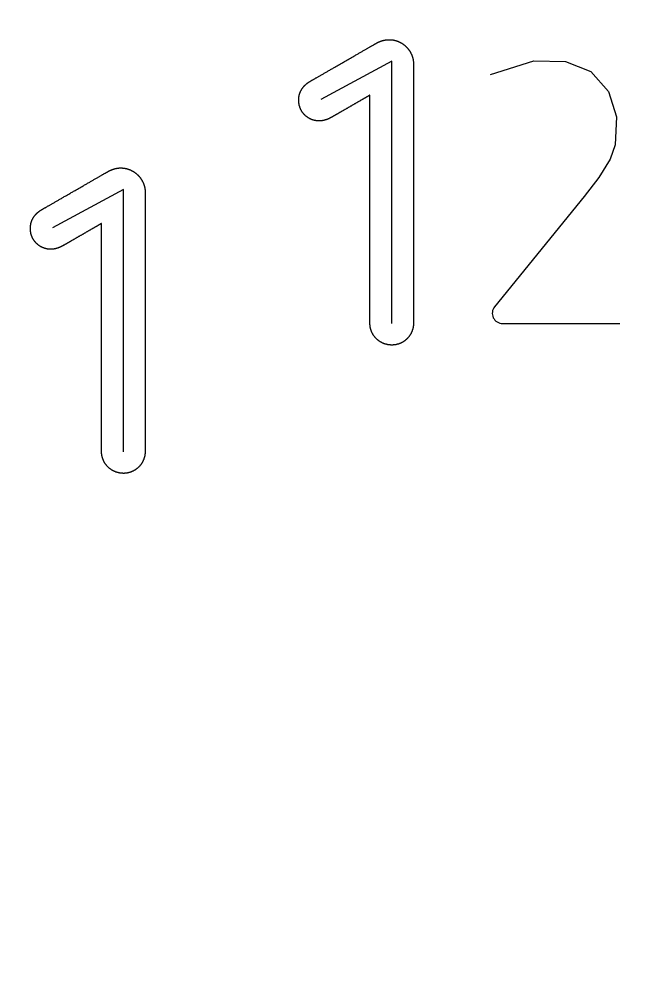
# Model space of a CAD drawing. Extents: x 0.2 to 12, y 0.1 to 9.6.
# Drawn here: x 6.824 to 8.642, y 4.891 to 7.648 of the extents above; entities that cross this region are included whole.
import ezdxf

# ---------------------------------------------------------------- set-up
doc = ezdxf.new("R2010")
doc.units = 0
doc.header["$MEASUREMENT"] = 0
doc.layers.get('0').update_dxf_attribs({"color": 3, "linetype": 'CONTINUOUS'})
doc.layers.add('Engrave', color=6, linetype='CONTINUOUS')

msp = doc.modelspace()

# ---------------------------------------------------------------- linework, layer by layer
msp.add_lwpolyline([(10.1758, 1.0143, 3.52937), (6.0454, 1.0143, -0.260301)], format="xyb")
for points in [[(7.9659, 7.0416), (7.9659, 7.0331), (7.9659, 7.0246), (7.9659, 7.0162), (7.9659, 7.0079), (7.9659, 6.9996), (7.9659, 6.9913), (7.9659, 6.9832), (7.9659, 6.9751), (7.9659, 6.9672), (7.9659, 6.9593), (7.9659, 6.9515), (7.9659, 6.9438), (7.9659, 6.9362), (7.9659, 6.9287), (7.9659, 6.9214), (7.9659, 6.9141), (7.9659, 6.907), (7.9659, 6.9), (7.9659, 6.8931), (7.9659, 6.8864), (7.9659, 6.8798), (7.9659, 6.8733), (7.9659, 6.867), (7.9659, 6.8608), (7.9659, 6.8548), (7.9659, 6.849), (7.9659, 6.8433), (7.9659, 6.8378), (7.9659, 6.8325), (7.9659, 6.8273), (7.9659, 6.8223), (7.9659, 6.8175), (7.9659, 6.8129), (7.9659, 6.8085), (7.9659, 6.8043), (7.9659, 6.8003), (7.9659, 6.7965), (7.9659, 6.7929), (7.9659, 6.7896), (7.9659, 6.7864), (7.9659, 6.7835), (7.9659, 6.7808), (7.9659, 6.7784), (7.9659, 6.7762), (7.9659, 6.7742), (7.9659, 6.7725), (7.9659, 6.771), (7.9659, 6.7698), (7.9659, 6.7689), (7.9659, 6.7682), (7.9659, 6.7678), (7.9659, 6.7676), (7.9659, 6.7667), (7.9659, 6.7657), (7.9659, 6.7648), (7.9658, 6.7638), (7.9658, 6.7629), (7.9657, 6.7619), (7.9656, 6.761), (7.9655, 6.7601), (7.9654, 6.7592), (7.9653, 6.7582), (7.9651, 6.7573), (7.965, 6.7564), (7.9648, 6.7555), (7.9646, 6.7546), (7.9645, 6.7537), (7.9643, 6.7528), (7.9641, 6.7519), (7.9638, 6.7511), (7.9636, 6.7502), (7.9634, 6.7493), (7.9631, 6.7484), (7.9628, 6.7476), (7.9625, 6.7467), (7.9623, 6.7459), (7.9619, 6.745), (7.9616, 6.7442), (7.9613, 6.7434), (7.961, 6.7425), (7.9606, 6.7417), (7.9602, 6.7409), (7.9599, 6.7401), (7.9595, 6.7393), (7.9591, 6.7385), (7.9587, 6.7377), (7.9583, 6.737), (7.9579, 6.7362), (7.9574, 6.7354), (7.957, 6.7346), (7.9565, 6.7339), (7.9561, 6.7331), (7.9556, 6.7324), (7.9551, 6.7317), (7.9546, 6.7309), (7.9541, 6.7302), (7.9536, 6.7295), (7.9531, 6.7288), (7.9526, 6.7281), (7.952, 6.7274), (7.9515, 6.7268), (7.9509, 6.7261), (7.9504, 6.7254), (7.9498, 6.7248), (7.9492, 6.7241), (7.9486, 6.7235), (7.948, 6.7229), (7.9474, 6.7222), (7.9468, 6.7216), (7.9462, 6.721), (7.9455, 6.7204), (7.9449, 6.7198), (7.9442, 6.7193), (7.9436, 6.7187), (7.9429, 6.7181), (7.9422, 6.7176), (7.9416, 6.717), (7.9409, 6.7165), (7.9402, 6.716), (7.9395, 6.7155), (7.9388, 6.715), (7.9381, 6.7145), (7.9373, 6.714), (7.9366, 6.7135), (7.9359, 6.7131), (7.9351, 6.7126), (7.9344, 6.7122), (7.9336, 6.7117), (7.9329, 6.7113), (7.9321, 6.7109), (7.9313, 6.7105), (7.9305, 6.7101), (7.9297, 6.7097), (7.929, 6.7094), (7.9282, 6.709), (7.9274, 6.7087), (7.9266, 6.7083), (7.9257, 6.708), (7.9249, 6.7077), (7.9241, 6.7074), (7.9233, 6.7071), (7.9224, 6.7068), (7.9216, 6.7066), (7.9207, 6.7063), (7.9199, 6.7061), (7.919, 6.7059), (7.9182, 6.7056), (7.9173, 6.7054), (7.9164, 6.7052), (7.9156, 6.705), (7.9147, 6.7049), (7.9138, 6.7047), (7.9129, 6.7046), (7.912, 6.7044), (7.9111, 6.7043), (7.9102, 6.7042), (7.9093, 6.7041), (7.9084, 6.7041), (7.9075, 6.704), (7.9066, 6.7039), (7.9057, 6.7039), (7.9048, 6.7039), (7.9039, 6.7039), (7.9029, 6.7039), (7.902, 6.7039), (7.901, 6.7039), (7.9001, 6.7039), (7.8991, 6.704), (7.8982, 6.7041), (7.8973, 6.7041), (7.8963, 6.7042), (7.8954, 6.7043), (7.8945, 6.7044), (7.8936, 6.7046), (7.8927, 6.7047), (7.8917, 6.7049), (7.8908, 6.705), (7.8899, 6.7052), (7.8891, 6.7054), (7.8882, 6.7056), (7.8873, 6.7059), (7.8864, 6.7061), (7.8855, 6.7063), (7.8847, 6.7066), (7.8838, 6.7068), (7.8829, 6.7071), (7.8821, 6.7074), (7.8812, 6.7077), (7.8804, 6.708), (7.8796, 6.7083), (7.8787, 6.7087), (7.8779, 6.709), (7.8771, 6.7094), (7.8763, 6.7097), (7.8755, 6.7101), (7.8747, 6.7105), (7.8739, 6.7109), (7.8731, 6.7113), (7.8723, 6.7117), (7.8716, 6.7122), (7.8708, 6.7126), (7.87, 6.7131), (7.8693, 6.7135), (7.8686, 6.714), (7.8678, 6.7145), (7.8671, 6.715), (7.8664, 6.7155), (7.8657, 6.716), (7.865, 6.7165), (7.8643, 6.717), (7.8636, 6.7176), (7.8629, 6.7181), (7.8622, 6.7187), (7.8615, 6.7193), (7.8609, 6.7198), (7.8602, 6.7204), (7.8596, 6.721), (7.859, 6.7216), (7.8583, 6.7222), (7.8577, 6.7229), (7.8571, 6.7235), (7.8565, 6.7241), (7.8559, 6.7248), (7.8553, 6.7254), (7.8548, 6.7261), (7.8542, 6.7268), (7.8537, 6.7274), (7.8531, 6.7281), (7.8526, 6.7288), (7.852, 6.7295), (7.8515, 6.7302), (7.851, 6.7309), (7.8505, 6.7317), (7.85, 6.7324), (7.8496, 6.7331), (7.8491, 6.7339), (7.8486, 6.7346), (7.8482, 6.7354), (7.8477, 6.7362), (7.8473, 6.737), (7.8469, 6.7377), (7.8465, 6.7385), (7.8461, 6.7393), (7.8457, 6.7401), (7.8453, 6.7409), (7.845, 6.7417), (7.8446, 6.7425), (7.8443, 6.7434), (7.844, 6.7442), (7.8436, 6.745), (7.8433, 6.7459), (7.843, 6.7467), (7.8428, 6.7476), (7.8425, 6.7484), (7.8422, 6.7493), (7.842, 6.7502), (7.8417, 6.7511), (7.8415, 6.7519), (7.8413, 6.7528), (7.8411, 6.7537), (7.8409, 6.7546), (7.8407, 6.7555), (7.8406, 6.7564), (7.8404, 6.7573), (7.8403, 6.7582), (7.8402, 6.7592), (7.8401, 6.7601), (7.84, 6.761), (7.8399, 6.7619), (7.8398, 6.7629), (7.8397, 6.7638), (7.8397, 6.7648), (7.8397, 6.7657), (7.8396, 6.7667), (7.8396, 6.7676), (7.8396, 6.7677), (7.8396, 6.7681), (7.8396, 6.7687), (7.8396, 6.7695), (7.8396, 6.7706), (7.8396, 6.7719), (7.8396, 6.7734), (7.8396, 6.7752), (7.8396, 6.7771), (7.8396, 6.7792), (7.8396, 6.7816), (7.8396, 6.7842), (7.8396, 6.7869), (7.8396, 6.7899), (7.8396, 6.7931), (7.8396, 6.7964), (7.8396, 6.7999), (7.8396, 6.8036), (7.8396, 6.8075), (7.8396, 6.8116), (7.8396, 6.8158), (7.8396, 6.8202), (7.8396, 6.8247), (7.8396, 6.8294), (7.8396, 6.8343), (7.8396, 6.8393), (7.8396, 6.8444), (7.8396, 6.8497), (7.8396, 6.8551), (7.8396, 6.8607), (7.8396, 6.8664), (7.8396, 6.8722), (7.8396, 6.8781), (7.8396, 6.8842), (7.8396, 6.8903), (7.8396, 6.8966), (7.8396, 6.903), (7.8396, 6.9095), (7.8396, 6.9161), (7.8396, 6.9228), (7.8396, 6.9295), (7.8396, 6.9364), (7.8396, 6.9433), (7.8396, 6.9503), (7.8396, 6.9574), (7.8396, 6.9646), (7.8396, 6.9719), (7.8396, 6.9791), (7.8396, 6.9865), (7.8396, 6.9939), (7.8396, 7.0014), (7.8396, 7.0089), (7.8396, 7.0165), (7.8396, 7.0241), (7.8396, 7.0317), (7.8396, 7.0394), (7.8396, 7.0471), (7.8396, 7.0548), (7.8396, 7.0625), (7.8396, 7.0703), (7.8396, 7.0781), (7.8396, 7.0859), (7.8396, 7.0936), (7.8396, 7.1014), (7.8396, 7.1092), (7.8396, 7.117), (7.8396, 7.1248), (7.8396, 7.1326), (7.8396, 7.1403), (7.8396, 7.148), (7.8396, 7.1557), (7.8396, 7.1634), (7.8396, 7.171), (7.8396, 7.1786), (7.8396, 7.1862), (7.8396, 7.1937), (7.8396, 7.2012), (7.8396, 7.2086), (7.8396, 7.2159), (7.8396, 7.2232), (7.8396, 7.2305), (7.8396, 7.2376), (7.8396, 7.2447), (7.8396, 7.2518), (7.8396, 7.2587), (7.8396, 7.2656), (7.8396, 7.2723), (7.8396, 7.279), (7.8396, 7.2856), (7.8396, 7.2921), (7.8396, 7.2985), (7.8396, 7.3047), (7.8396, 7.3109), (7.8396, 7.317), (7.8396, 7.3229), (7.8396, 7.3287), (7.8396, 7.3344), (7.8396, 7.34), (7.8396, 7.3454), (7.8396, 7.3507), (7.8396, 7.3558), (7.8396, 7.3608), (7.8396, 7.3657), (7.8396, 7.3704), (7.8396, 7.3749), (7.8396, 7.3793), (7.8396, 7.3835), (7.8396, 7.3876), (7.8396, 7.3915), (7.8396, 7.3952), (7.8396, 7.3987), (7.8396, 7.402), (7.8396, 7.4052), (7.8396, 7.4081), (7.8396, 7.4109), (7.8396, 7.4135), (7.8396, 7.4158), (7.8396, 7.418), (7.8396, 7.42), (7.8396, 7.4217), (7.8396, 7.4232), (7.8396, 7.4245), (7.8396, 7.4255), (7.8396, 7.4264), (7.8396, 7.427), (7.8396, 7.4273), (7.8396, 7.4275), (7.8396, 7.4275), (7.8395, 7.4274), (7.8394, 7.4274), (7.8393, 7.4273), (7.8391, 7.4272), (7.8389, 7.4271), (7.8387, 7.4269), (7.8384, 7.4267), (7.838, 7.4265), (7.8377, 7.4264), (7.8373, 7.4261), (7.8369, 7.4259), (7.8364, 7.4256), (7.8359, 7.4253), (7.8354, 7.425), (7.8348, 7.4247), (7.8342, 7.4243), (7.8336, 7.424), (7.833, 7.4236), (7.8323, 7.4232), (7.8316, 7.4228), (7.8308, 7.4224), (7.8301, 7.422), (7.8293, 7.4215), (7.8285, 7.421), (7.8276, 7.4205), (7.8268, 7.42), (7.8259, 7.4195), (7.825, 7.419), (7.8241, 7.4185), (7.8231, 7.4179), (7.8221, 7.4174), (7.8211, 7.4168), (7.8201, 7.4162), (7.8191, 7.4156), (7.818, 7.415), (7.817, 7.4144), (7.8159, 7.4138), (7.8148, 7.4131), (7.8137, 7.4125), (7.8125, 7.4118), (7.8114, 7.4112), (7.8102, 7.4105), (7.8091, 7.4098), (7.8079, 7.4091), (7.8067, 7.4084), (7.8055, 7.4077), (7.8042, 7.407), (7.803, 7.4063), (7.8018, 7.4056), (7.8005, 7.4049), (7.7993, 7.4042), (7.798, 7.4034), (7.7967, 7.4027), (7.7954, 7.4019), (7.7942, 7.4012), (7.7929, 7.4005), (7.7916, 7.3997), (7.7903, 7.399), (7.789, 7.3982), (7.7877, 7.3975), (7.7864, 7.3967), (7.7851, 7.396), (7.7838, 7.3952), (7.7825, 7.3945), (7.7812, 7.3937), (7.7799, 7.3929), (7.7786, 7.3922), (7.7773, 7.3914), (7.776, 7.3907), (7.7747, 7.39), (7.7734, 7.3892), (7.7721, 7.3885), (7.7709, 7.3877), (7.7696, 7.387), (7.7683, 7.3863), (7.7671, 7.3856), (7.7659, 7.3849), (7.7646, 7.3841), (7.7634, 7.3834), (7.7622, 7.3827), (7.761, 7.382), (7.7598, 7.3814), (7.7586, 7.3807), (7.7575, 7.38), (7.7563, 7.3793), (7.7552, 7.3787), (7.7541, 7.378), (7.753, 7.3774), (7.7519, 7.3768), (7.7508, 7.3762), (7.7498, 7.3756), (7.7487, 7.375), (7.7477, 7.3744), (7.7467, 7.3738), (7.7458, 7.3732), (7.7448, 7.3727), (7.7439, 7.3722), (7.743, 7.3716), (7.7421, 7.3711), (7.7412, 7.3706), (7.7404, 7.3701), (7.7396, 7.3697), (7.7388, 7.3692), (7.738, 7.3688), (7.7373, 7.3684), (7.7366, 7.3679), (7.7359, 7.3675), (7.7353, 7.3672), (7.7346, 7.3668), (7.7341, 7.3665), (7.7335, 7.3662), (7.733, 7.3658), (7.7325, 7.3656), (7.732, 7.3653), (7.7316, 7.365), (7.7312, 7.3648), (7.7308, 7.3646), (7.7305, 7.3644), (7.7302, 7.3643), (7.73, 7.3641), (7.7297, 7.364), (7.7296, 7.3639), (7.7294, 7.3638), (7.7293, 7.3637), (7.7293, 7.3637), (7.7292, 7.3637), (7.729, 7.3635), (7.7287, 7.3633), (7.7284, 7.3632), (7.7281, 7.363), (7.7278, 7.3628), (7.7275, 7.3627), (7.7272, 7.3625), (7.7269, 7.3623), (7.7266, 7.3622), (7.7263, 7.362), (7.7261, 7.3618), (7.7257, 7.3617), (7.7254, 7.3615), (7.7251, 7.3613), (7.7248, 7.3612), (7.7245, 7.361), (7.7242, 7.3609), (7.7239, 7.3607), (7.7236, 7.3605), (7.7232, 7.3604), (7.7229, 7.3602), (7.7226, 7.3601), (7.7223, 7.3599), (7.7219, 7.3598), (7.7216, 7.3596), (7.7213, 7.3595), (7.721, 7.3593), (7.7206, 7.3592), (7.7203, 7.359), (7.72, 7.3589), (7.7196, 7.3587), (7.7193, 7.3586), (7.7189, 7.3585), (7.7186, 7.3583), (7.7183, 7.3582), (7.7179, 7.358), (7.7176, 7.3579), (7.7172, 7.3578), (7.7169, 7.3576), (7.7165, 7.3575), (7.7162, 7.3574), (7.7158, 7.3572), (7.7155, 7.3571), (7.7151, 7.357), (7.7148, 7.3569), (7.7144, 7.3567), (7.7141, 7.3566), (7.7137, 7.3565), (7.7134, 7.3564), (7.713, 7.3562), (7.7127, 7.3561), (7.7123, 7.356), (7.712, 7.3559), (7.7116, 7.3558), (7.7113, 7.3557), (7.7109, 7.3556), (7.7105, 7.3555), (7.7102, 7.3554), (7.7098, 7.3552), (7.7095, 7.3551), (7.7091, 7.3551), (7.7088, 7.3549), (7.7084, 7.3549), (7.7081, 7.3548), (7.7077, 7.3547), (7.7074, 7.3546), (7.707, 7.3545), (7.7066, 7.3544), (7.7063, 7.3543), (7.7059, 7.3542), (7.7056, 7.3541), (7.7052, 7.3541), (7.7049, 7.354), (7.7045, 7.3539), (7.7042, 7.3538), (7.7038, 7.3538), (7.7035, 7.3537), (7.7031, 7.3536), (7.7028, 7.3536), (7.7024, 7.3535), (7.7021, 7.3534), (7.7017, 7.3534), (7.7014, 7.3533), (7.701, 7.3533), (7.7007, 7.3532), (7.7003, 7.3532), (7.7, 7.3531), (7.6997, 7.3531), (7.6993, 7.353), (7.699, 7.353), (7.6986, 7.353), (7.6983, 7.3529), (7.698, 7.3529), (7.6976, 7.3529), (7.6973, 7.3528), (7.697, 7.3528), (7.6966, 7.3528), (7.6963, 7.3527), (7.696, 7.3527), (7.6957, 7.3527), (7.6954, 7.3527), (7.695, 7.3527), (7.6947, 7.3527), (7.6944, 7.3527), (7.6941, 7.3527), (7.6938, 7.3527), (7.693, 7.3527), (7.6921, 7.3527), (7.6911, 7.3527), (7.6901, 7.3528), (7.6892, 7.3528), (7.6882, 7.3529), (7.6873, 7.353), (7.6864, 7.3531), (7.6855, 7.3532), (7.6845, 7.3533), (7.6836, 7.3534), (7.6827, 7.3536), (7.6818, 7.3538), (7.6809, 7.354), (7.68, 7.3541), (7.6791, 7.3543), (7.6782, 7.3546), (7.6773, 7.3548), (7.6765, 7.355), (7.6756, 7.3553), (7.6747, 7.3556), (7.6739, 7.3558), (7.673, 7.3561), (7.6722, 7.3564), (7.6714, 7.3568), (7.6705, 7.3571), (7.6697, 7.3574), (7.6689, 7.3578), (7.6681, 7.3581), (7.6673, 7.3585), (7.6665, 7.3589), (7.6657, 7.3593), (7.6649, 7.3597), (7.6642, 7.3601), (7.6634, 7.3605), (7.6627, 7.361), (7.6619, 7.3614), (7.6612, 7.3619), (7.6604, 7.3624), (7.6597, 7.3628), (7.659, 7.3633), (7.6583, 7.3638), (7.6576, 7.3643), (7.6569, 7.3649), (7.6562, 7.3654), (7.6555, 7.3659), (7.6549, 7.3665), (7.6542, 7.367), (7.6536, 7.3676), (7.6529, 7.3682), (7.6523, 7.3688), (7.6517, 7.3694), (7.651, 7.37), (7.6504, 7.3706), (7.6498, 7.3712), (7.6493, 7.3719), (7.6487, 7.3725), (7.6481, 7.3731), (7.6476, 7.3738), (7.647, 7.3745), (7.6465, 7.3751), (7.6459, 7.3758), (7.6454, 7.3765), (7.6449, 7.3772), (7.6444, 7.3779), (7.6439, 7.3786), (7.6434, 7.3793), (7.643, 7.3801), (7.6425, 7.3808), (7.6421, 7.3815), (7.6416, 7.3823), (7.6412, 7.383), (7.6408, 7.3838), (7.6404, 7.3846), (7.64, 7.3854), (7.6396, 7.3861), (7.6392, 7.3869), (7.6389, 7.3877), (7.6385, 7.3885), (7.6382, 7.3893), (7.6378, 7.3901), (7.6375, 7.391), (7.6372, 7.3918), (7.6369, 7.3926), (7.6366, 7.3934), (7.6364, 7.3943), (7.6361, 7.3951), (7.6359, 7.396), (7.6356, 7.3969), (7.6354, 7.3977), (7.6352, 7.3986), (7.635, 7.3995), (7.6348, 7.4003), (7.6346, 7.4012), (7.6345, 7.4021), (7.6343, 7.403), (7.6342, 7.4039), (7.6341, 7.4048), (7.634, 7.4057), (7.6339, 7.4066), (7.6338, 7.4075), (7.6337, 7.4084), (7.6337, 7.4094), (7.6336, 7.4103), (7.6336, 7.4112), (7.6336, 7.4121), (7.6336, 7.413), (7.6336, 7.4136), (7.6336, 7.4142), (7.6336, 7.4148), (7.6336, 7.4154), (7.6337, 7.4161), (7.6337, 7.4167), (7.6337, 7.4173), (7.6338, 7.4179), (7.6338, 7.4185), (7.6339, 7.4191), (7.6339, 7.4197), (7.634, 7.4203), (7.6341, 7.4209), (7.6342, 7.4215), (7.6343, 7.4221), (7.6343, 7.4227), (7.6344, 7.4233), (7.6345, 7.4239), (7.6347, 7.4245), (7.6348, 7.4251), (7.6349, 7.4257), (7.635, 7.4263), (7.6352, 7.4269), (7.6353, 7.4275), (7.6354, 7.428), (7.6356, 7.4286), (7.6357, 7.4292), (7.6359, 7.4298), (7.6361, 7.4304), (7.6362, 7.4309), (7.6364, 7.4315), (7.6366, 7.4321), (7.6368, 7.4326), (7.637, 7.4332), (7.6372, 7.4338), (7.6374, 7.4343), (7.6376, 7.4349), (7.6378, 7.4354), (7.638, 7.436), (7.6383, 7.4366), (7.6385, 7.4371), (7.6387, 7.4376), (7.639, 7.4382), (7.6392, 7.4387), (7.6395, 7.4393), (7.6398, 7.4398), (7.64, 7.4403), (7.6403, 7.4409), (7.6406, 7.4414), (7.6409, 7.4419), (7.6412, 7.4425), (7.6414, 7.443), (7.6417, 7.4435), (7.6421, 7.444), (7.6424, 7.4445), (7.6427, 7.445), (7.643, 7.4455), (7.6433, 7.4461), (7.6437, 7.4466), (7.644, 7.4471), (7.6443, 7.4476), (7.6447, 7.4481), (7.6451, 7.4486), (7.6454, 7.449), (7.6458, 7.4495), (7.6462, 7.45), (7.6465, 7.4505), (7.6469, 7.451), (7.6473, 7.4514), (7.6477, 7.4519), (7.6481, 7.4524), (7.6485, 7.4529), (7.6489, 7.4533), (7.6493, 7.4538), (7.6498, 7.4542), (7.6502, 7.4547), (7.6506, 7.4551), (7.6511, 7.4556), (7.6515, 7.456), (7.6519, 7.4565), (7.6524, 7.4569), (7.6529, 7.4573), (7.6533, 7.4578), (7.6538, 7.4582), (7.6543, 7.4586), (7.6548, 7.4591), (7.6552, 7.4595), (7.6557, 7.4599), (7.6562, 7.4603), (7.6567, 7.4607), (7.6572, 7.4611), (7.6577, 7.4615), (7.6583, 7.4619), (7.6588, 7.4623), (7.6593, 7.4627), (7.6598, 7.4631), (7.6604, 7.4635), (7.6609, 7.4638), (7.6615, 7.4642), (7.662, 7.4646), (7.6626, 7.4649), (7.6632, 7.4653), (7.6637, 7.4657), (7.6643, 7.466), (7.6649, 7.4664), (7.6655, 7.4667), (7.6655, 7.4667), (7.6656, 7.4668), (7.6658, 7.4669), (7.666, 7.467), (7.6663, 7.4672), (7.6667, 7.4674), (7.6672, 7.4677), (7.6677, 7.468), (7.6682, 7.4683), (7.6689, 7.4687), (7.6696, 7.4691), (7.6703, 7.4695), (7.6711, 7.47), (7.672, 7.4705), (7.6729, 7.471), (7.6739, 7.4716), (7.6749, 7.4722), (7.676, 7.4728), (7.6772, 7.4735), (7.6784, 7.4741), (7.6796, 7.4749), (7.6809, 7.4756), (7.6822, 7.4764), (7.6836, 7.4772), (7.685, 7.478), (7.6865, 7.4788), (7.688, 7.4797), (7.6896, 7.4806), (7.6912, 7.4815), (7.6928, 7.4825), (7.6945, 7.4834), (7.6962, 7.4844), (7.6979, 7.4854), (7.6997, 7.4864), (7.7015, 7.4875), (7.7033, 7.4885), (7.7052, 7.4896), (7.7071, 7.4907), (7.7091, 7.4918), (7.711, 7.493), (7.713, 7.4941), (7.715, 7.4953), (7.7171, 7.4964), (7.7191, 7.4976), (7.7212, 7.4988), (7.7233, 7.5), (7.7254, 7.5013), (7.7276, 7.5025), (7.7297, 7.5037), (7.7319, 7.505), (7.7341, 7.5063), (7.7363, 7.5075), (7.7385, 7.5088), (7.7408, 7.5101), (7.743, 7.5114), (7.7453, 7.5127), (7.7475, 7.514), (7.7498, 7.5153), (7.7521, 7.5166), (7.7544, 7.5179), (7.7566, 7.5192), (7.7589, 7.5205), (7.7612, 7.5219), (7.7635, 7.5232), (7.7658, 7.5245), (7.7681, 7.5258), (7.7704, 7.5271), (7.7726, 7.5284), (7.7749, 7.5298), (7.7772, 7.5311), (7.7794, 7.5324), (7.7817, 7.5337), (7.7839, 7.5349), (7.7862, 7.5362), (7.7884, 7.5375), (7.7906, 7.5388), (7.7928, 7.5401), (7.795, 7.5413), (7.7971, 7.5426), (7.7993, 7.5438), (7.8014, 7.545), (7.8035, 7.5462), (7.8056, 7.5474), (7.8076, 7.5486), (7.8097, 7.5498), (7.8117, 7.5509), (7.8137, 7.5521), (7.8156, 7.5532), (7.8176, 7.5543), (7.8195, 7.5554), (7.8214, 7.5565), (7.8232, 7.5576), (7.825, 7.5586), (7.8268, 7.5596), (7.8285, 7.5606), (7.8302, 7.5616), (7.8319, 7.5626), (7.8336, 7.5635), (7.8351, 7.5644), (7.8367, 7.5653), (7.8382, 7.5662), (7.8397, 7.5671), (7.8411, 7.5679), (7.8425, 7.5687), (7.8438, 7.5694), (7.8451, 7.5702), (7.8463, 7.5709), (7.8475, 7.5716), (7.8487, 7.5722), (7.8498, 7.5729), (7.8508, 7.5735), (7.8518, 7.574), (7.8527, 7.5746), (7.8536, 7.5751), (7.8544, 7.5755), (7.8551, 7.576), (7.8558, 7.5764), (7.8565, 7.5767), (7.857, 7.5771), (7.8575, 7.5774), (7.858, 7.5776), (7.8584, 7.5778), (7.8587, 7.578), (7.8589, 7.5781), (7.8591, 7.5783), (7.8592, 7.5783), (7.8592, 7.5783), (7.8595, 7.5785), (7.8598, 7.5787), (7.8601, 7.5788), (7.8604, 7.579), (7.8607, 7.5791), (7.861, 7.5793), (7.8613, 7.5795), (7.8616, 7.5796), (7.8619, 7.5798), (7.8622, 7.5799), (7.8625, 7.5801), (7.8628, 7.5802), (7.8632, 7.5804), (7.8635, 7.5805), (7.8638, 7.5807), (7.8641, 7.5808), (7.8644, 7.581), (7.8647, 7.5811), (7.865, 7.5812), (7.8653, 7.5814), (7.8656, 7.5815), (7.8659, 7.5817), (7.8662, 7.5818), (7.8665, 7.5819), (7.8668, 7.5821), (7.8672, 7.5822), (7.8675, 7.5823), (7.8678, 7.5825), (7.8681, 7.5826), (7.8684, 7.5827), (7.8687, 7.5828), (7.869, 7.583), (7.8693, 7.5831), (7.8697, 7.5832), (7.87, 7.5833), (7.8703, 7.5835), (7.8706, 7.5836), (7.8709, 7.5837), (7.8712, 7.5838), (7.8715, 7.5839), (7.8719, 7.584), (7.8722, 7.5841), (7.8725, 7.5843), (7.8728, 7.5844), (7.8731, 7.5845), (7.8734, 7.5846), (7.8738, 7.5847), (7.8741, 7.5848), (7.8744, 7.5849), (7.8747, 7.585), (7.8751, 7.5851), (7.8754, 7.5852), (7.8757, 7.5853), (7.876, 7.5854), (7.8763, 7.5855), (7.8767, 7.5856), (7.877, 7.5856), (7.8773, 7.5857), (7.8776, 7.5858), (7.8779, 7.5859), (7.8783, 7.586), (7.8786, 7.5861), (7.8789, 7.5862), (7.8792, 7.5862), (7.8796, 7.5863), (7.8799, 7.5864), (7.8802, 7.5865), (7.8805, 7.5865), (7.8809, 7.5866), (7.8812, 7.5867), (7.8815, 7.5867), (7.8818, 7.5868), (7.8822, 7.5869), (7.8825, 7.5869), (7.8828, 7.587), (7.8831, 7.5871), (7.8835, 7.5871), (7.8838, 7.5872), (7.8841, 7.5872), (7.8844, 7.5873), (7.8848, 7.5873), (7.8851, 7.5874), (7.8854, 7.5874), (7.8858, 7.5875), (7.8861, 7.5875), (7.8864, 7.5876), (7.8867, 7.5876), (7.8871, 7.5877), (7.8874, 7.5877), (7.8877, 7.5877), (7.8881, 7.5878), (7.8884, 7.5878), (7.8887, 7.5878), (7.889, 7.5879), (7.8894, 7.5879), (7.8897, 7.5879), (7.89, 7.588), (7.8904, 7.588), (7.8907, 7.588), (7.891, 7.588), (7.8913, 7.588), (7.8917, 7.5881), (7.892, 7.5881), (7.8923, 7.5881), (7.8927, 7.5881), (7.893, 7.5881), (7.8933, 7.5881), (7.8937, 7.5881), (7.894, 7.5881), (7.8943, 7.5881), (7.8946, 7.5881), (7.8953, 7.5881), (7.8964, 7.5881), (7.8974, 7.5881), (7.8985, 7.5881), (7.8995, 7.588), (7.9006, 7.5879), (7.9016, 7.5878), (7.9026, 7.5877), (7.9037, 7.5876), (7.9047, 7.5875), (7.9057, 7.5873), (7.9067, 7.5872), (7.9077, 7.587), (7.9087, 7.5868), (7.9097, 7.5866), (7.9107, 7.5864), (7.9117, 7.5861), (7.9127, 7.5859), (7.9136, 7.5856), (7.9146, 7.5854), (7.9156, 7.5851), (7.9165, 7.5848), (7.9175, 7.5845), (7.9184, 7.5841), (7.9194, 7.5838), (7.9203, 7.5834), (7.9212, 7.5831), (7.9221, 7.5827), (7.9231, 7.5823), (7.924, 7.5819), (7.9249, 7.5815), (7.9258, 7.5811), (7.9266, 7.5806), (7.9275, 7.5802), (7.9284, 7.5797), (7.9293, 7.5792), (7.9301, 7.5788), (7.931, 7.5783), (7.9318, 7.5777), (7.9327, 7.5772), (7.9335, 7.5767), (7.9343, 7.5762), (7.9351, 7.5756), (7.9359, 7.575), (7.9367, 7.5745), (7.9375, 7.5739), (7.9383, 7.5733), (7.9391, 7.5727), (7.9398, 7.5721), (7.9406, 7.5714), (7.9413, 7.5708), (7.9421, 7.5702), (7.9428, 7.5695), (7.9435, 7.5688), (7.9442, 7.5682), (7.9449, 7.5675), (7.9456, 7.5668), (7.9463, 7.5661), (7.947, 7.5654), (7.9476, 7.5646), (7.9483, 7.5639), (7.9489, 7.5632), (7.9496, 7.5624), (7.9502, 7.5616), (7.9508, 7.5609), (7.9514, 7.5601), (7.952, 7.5593), (7.9526, 7.5585), (7.9531, 7.5577), (7.9537, 7.5569), (7.9542, 7.5561), (7.9548, 7.5553), (7.9553, 7.5544), (7.9558, 7.5536), (7.9563, 7.5528), (7.9568, 7.5519), (7.9573, 7.551), (7.9577, 7.5502), (7.9582, 7.5493), (7.9586, 7.5484), (7.9591, 7.5475), (7.9595, 7.5466), (7.9599, 7.5457), (7.9603, 7.5448), (7.9607, 7.5439), (7.9611, 7.543), (7.9614, 7.542), (7.9618, 7.5411), (7.9621, 7.5401), (7.9624, 7.5392), (7.9627, 7.5382), (7.963, 7.5373), (7.9633, 7.5363), (7.9636, 7.5353), (7.9638, 7.5344), (7.9641, 7.5334), (7.9643, 7.5324), (7.9645, 7.5314), (7.9647, 7.5304), (7.9649, 7.5294), (7.965, 7.5284), (7.9652, 7.5274), (7.9653, 7.5264), (7.9655, 7.5253), (7.9656, 7.5243), (7.9657, 7.5233), (7.9658, 7.5222), (7.9658, 7.5212), (7.9659, 7.5202), (7.9659, 7.5191), (7.9659, 7.5181), (7.9659, 7.517), (7.9659, 7.5169), (7.9659, 7.5165), (7.9659, 7.5158), (7.9659, 7.5148), (7.9659, 7.5136), (7.9659, 7.5121), (7.9659, 7.5104), (7.9659, 7.5085), (7.9659, 7.5062), (7.9659, 7.5038), (7.9659, 7.5011), (7.9659, 7.4982), (7.9659, 7.4951), (7.9659, 7.4917), (7.9659, 7.4881), (7.9659, 7.4843), (7.9659, 7.4803), (7.9659, 7.4761), (7.9659, 7.4717), (7.9659, 7.4671), (7.9659, 7.4623), (7.9659, 7.4573), (7.9659, 7.4522), (7.9659, 7.4468), (7.9659, 7.4413), (7.9659, 7.4356), (7.9659, 7.4298), (7.9659, 7.4238), (7.9659, 7.4176), (7.9659, 7.4113), (7.9659, 7.4049), (7.9659, 7.3982), (7.9659, 7.3915), (7.9659, 7.3846), (7.9659, 7.3776), (7.9659, 7.3705), (7.9659, 7.3633), (7.9659, 7.3559), (7.9659, 7.3484), (7.9659, 7.3408), (7.9659, 7.3331), (7.9659, 7.3253), (7.9659, 7.3175), (7.9659, 7.3095), (7.9659, 7.3014), (7.9659, 7.2933), (7.9659, 7.2851), (7.9659, 7.2768), (7.9659, 7.2684), (7.9659, 7.26), (7.9659, 7.2515), (7.9659, 7.243), (7.9659, 7.2344), (7.9659, 7.2258), (7.9659, 7.2171), (7.9659, 7.2084), (7.9659, 7.1997), (7.9659, 7.1909), (7.9659, 7.1821), (7.9659, 7.1733), (7.9659, 7.1644), (7.9659, 7.1556), (7.9659, 7.1467), (7.9659, 7.1379), (7.9659, 7.129), (7.9659, 7.1202), (7.9659, 7.1114), (7.9659, 7.1026), (7.9659, 7.0938), (7.9659, 7.085), (7.9659, 7.0762), (7.9659, 7.0675), (7.9659, 7.0589), (7.9659, 7.0502)], [(7.1891, 6.628), (7.1891, 6.6198), (7.1891, 6.6117), (7.1891, 6.6036), (7.1891, 6.5957), (7.1891, 6.5878), (7.1891, 6.58), (7.1891, 6.5723), (7.1891, 6.5647), (7.1891, 6.5572), (7.1891, 6.5499), (7.1891, 6.5426), (7.1891, 6.5355), (7.1891, 6.5285), (7.1891, 6.5216), (7.1891, 6.5149), (7.1891, 6.5083), (7.1891, 6.5018), (7.1891, 6.4955), (7.1891, 6.4893), (7.1891, 6.4833), (7.1891, 6.4775), (7.1891, 6.4718), (7.1891, 6.4663), (7.1891, 6.4609), (7.1891, 6.4558), (7.1891, 6.4508), (7.1891, 6.446), (7.1891, 6.4414), (7.1891, 6.437), (7.1891, 6.4328), (7.1891, 6.4288), (7.1891, 6.425), (7.1891, 6.4214), (7.1891, 6.418), (7.1891, 6.4149), (7.1891, 6.412), (7.1891, 6.4093), (7.1891, 6.4069), (7.1891, 6.4047), (7.1891, 6.4027), (7.1891, 6.401), (7.1891, 6.3995), (7.1891, 6.3983), (7.1891, 6.3973), (7.1891, 6.3966), (7.1891, 6.3962), (7.1891, 6.3961), (7.1891, 6.3951), (7.1891, 6.3942), (7.1891, 6.3932), (7.189, 6.3923), (7.189, 6.3914), (7.1889, 6.3904), (7.1888, 6.3895), (7.1887, 6.3886), (7.1886, 6.3876), (7.1885, 6.3867), (7.1884, 6.3858), (7.1882, 6.3849), (7.188, 6.384), (7.1879, 6.3831), (7.1877, 6.3822), (7.1875, 6.3813), (7.1873, 6.3804), (7.187, 6.3795), (7.1868, 6.3787), (7.1866, 6.3778), (7.1863, 6.3769), (7.186, 6.3761), (7.1857, 6.3752), (7.1855, 6.3744), (7.1851, 6.3735), (7.1848, 6.3727), (7.1845, 6.3719), (7.1842, 6.371), (7.1838, 6.3702), (7.1834, 6.3694), (7.1831, 6.3686), (7.1827, 6.3678), (7.1823, 6.367), (7.1819, 6.3662), (7.1815, 6.3654), (7.1811, 6.3646), (7.1806, 6.3639), (7.1802, 6.3631), (7.1797, 6.3624), (7.1793, 6.3616), (7.1788, 6.3609), (7.1783, 6.3602), (7.1778, 6.3594), (7.1773, 6.3587), (7.1768, 6.358), (7.1763, 6.3573), (7.1758, 6.3566), (7.1752, 6.3559), (7.1747, 6.3552), (7.1741, 6.3546), (7.1736, 6.3539), (7.173, 6.3533), (7.1724, 6.3526), (7.1718, 6.352), (7.1712, 6.3513), (7.1706, 6.3507), (7.17, 6.3501), (7.1694, 6.3495), (7.1687, 6.3489), (7.1681, 6.3483), (7.1674, 6.3477), (7.1668, 6.3472), (7.1661, 6.3466), (7.1654, 6.3461), (7.1648, 6.3455), (7.1641, 6.345), (7.1634, 6.3445), (7.1627, 6.344), (7.162, 6.3435), (7.1613, 6.343), (7.1605, 6.3425), (7.1598, 6.342), (7.1591, 6.3416), (7.1583, 6.3411), (7.1576, 6.3407), (7.1568, 6.3402), (7.1561, 6.3398), (7.1553, 6.3394), (7.1545, 6.339), (7.1537, 6.3386), (7.1529, 6.3382), (7.1522, 6.3379), (7.1514, 6.3375), (7.1505, 6.3372), (7.1497, 6.3368), (7.1489, 6.3365), (7.1481, 6.3362), (7.1473, 6.3359), (7.1465, 6.3356), (7.1456, 6.3353), (7.1448, 6.3351), (7.1439, 6.3348), (7.1431, 6.3346), (7.1422, 6.3343), (7.1414, 6.3341), (7.1405, 6.3339), (7.1396, 6.3337), (7.1388, 6.3335), (7.1379, 6.3334), (7.137, 6.3332), (7.1361, 6.3331), (7.1352, 6.3329), (7.1343, 6.3328), (7.1334, 6.3327), (7.1325, 6.3326), (7.1316, 6.3325), (7.1307, 6.3325), (7.1298, 6.3324), (7.1289, 6.3324), (7.128, 6.3323), (7.1271, 6.3323), (7.1261, 6.3323), (7.1252, 6.3323), (7.1242, 6.3324), (7.1233, 6.3324), (7.1223, 6.3325), (7.1214, 6.3325), (7.1205, 6.3326), (7.1195, 6.3327), (7.1186, 6.3328), (7.1177, 6.3329), (7.1168, 6.3331), (7.1158, 6.3332), (7.1149, 6.3334), (7.114, 6.3335), (7.1131, 6.3337), (7.1122, 6.3339), (7.1114, 6.3341), (7.1105, 6.3343), (7.1096, 6.3346), (7.1087, 6.3348), (7.1079, 6.3351), (7.107, 6.3353), (7.1061, 6.3356), (7.1053, 6.3359), (7.1044, 6.3362), (7.1036, 6.3365), (7.1028, 6.3368), (7.1019, 6.3372), (7.1011, 6.3375), (7.1003, 6.3379), (7.0995, 6.3382), (7.0987, 6.3386), (7.0979, 6.339), (7.0971, 6.3394), (7.0963, 6.3398), (7.0955, 6.3402), (7.0948, 6.3407), (7.094, 6.3411), (7.0932, 6.3416), (7.0925, 6.342), (7.0917, 6.3425), (7.091, 6.343), (7.0903, 6.3435), (7.0896, 6.344), (7.0889, 6.3445), (7.0881, 6.345), (7.0875, 6.3455), (7.0868, 6.3461), (7.0861, 6.3466), (7.0854, 6.3472), (7.0847, 6.3477), (7.0841, 6.3483), (7.0834, 6.3489), (7.0828, 6.3495), (7.0822, 6.3501), (7.0815, 6.3507), (7.0809, 6.3513), (7.0803, 6.352), (7.0797, 6.3526), (7.0791, 6.3533), (7.0785, 6.3539), (7.078, 6.3546), (7.0774, 6.3552), (7.0768, 6.3559), (7.0763, 6.3566), (7.0758, 6.3573), (7.0752, 6.358), (7.0747, 6.3587), (7.0742, 6.3594), (7.0737, 6.3602), (7.0732, 6.3609), (7.0727, 6.3616), (7.0723, 6.3624), (7.0718, 6.3631), (7.0714, 6.3639), (7.0709, 6.3646), (7.0705, 6.3654), (7.0701, 6.3662), (7.0697, 6.367), (7.0693, 6.3678), (7.0689, 6.3686), (7.0685, 6.3694), (7.0682, 6.3702), (7.0678, 6.371), (7.0675, 6.3719), (7.0672, 6.3727), (7.0668, 6.3735), (7.0665, 6.3744), (7.0662, 6.3752), (7.066, 6.3761), (7.0657, 6.3769), (7.0654, 6.3778), (7.0652, 6.3787), (7.0649, 6.3795), (7.0647, 6.3804), (7.0645, 6.3813), (7.0643, 6.3822), (7.0641, 6.3831), (7.0639, 6.384), (7.0638, 6.3849), (7.0636, 6.3858), (7.0635, 6.3867), (7.0634, 6.3876), (7.0632, 6.3886), (7.0632, 6.3895), (7.0631, 6.3904), (7.063, 6.3914), (7.0629, 6.3923), (7.0629, 6.3932), (7.0628, 6.3942), (7.0628, 6.3951), (7.0628, 6.3961), (7.0628, 6.3962), (7.0628, 6.3966), (7.0628, 6.3972), (7.0628, 6.398), (7.0628, 6.3991), (7.0628, 6.4004), (7.0628, 6.4019), (7.0628, 6.4036), (7.0628, 6.4056), (7.0628, 6.4077), (7.0628, 6.4101), (7.0628, 6.4127), (7.0628, 6.4154), (7.0628, 6.4184), (7.0628, 6.4215), (7.0628, 6.4249), (7.0628, 6.4284), (7.0628, 6.4321), (7.0628, 6.436), (7.0628, 6.44), (7.0628, 6.4443), (7.0628, 6.4486), (7.0628, 6.4532), (7.0628, 6.4579), (7.0628, 6.4627), (7.0628, 6.4677), (7.0628, 6.4729), (7.0628, 6.4782), (7.0628, 6.4836), (7.0628, 6.4892), (7.0628, 6.4948), (7.0628, 6.5007), (7.0628, 6.5066), (7.0628, 6.5127), (7.0628, 6.5188), (7.0628, 6.5251), (7.0628, 6.5315), (7.0628, 6.538), (7.0628, 6.5446), (7.0628, 6.5512), (7.0628, 6.558), (7.0628, 6.5649), (7.0628, 6.5718), (7.0628, 6.5788), (7.0628, 6.5859), (7.0628, 6.5931), (7.0628, 6.6003), (7.0628, 6.6076), (7.0628, 6.615), (7.0628, 6.6224), (7.0628, 6.6299), (7.0628, 6.6374), (7.0628, 6.6449), (7.0628, 6.6525), (7.0628, 6.6602), (7.0628, 6.6678), (7.0628, 6.6755), (7.0628, 6.6833), (7.0628, 6.691), (7.0628, 6.6988), (7.0628, 6.7065), (7.0628, 6.7143), (7.0628, 6.7221), (7.0628, 6.7299), (7.0628, 6.7377), (7.0628, 6.7455), (7.0628, 6.7533), (7.0628, 6.761), (7.0628, 6.7688), (7.0628, 6.7765), (7.0628, 6.7842), (7.0628, 6.7919), (7.0628, 6.7995), (7.0628, 6.8071), (7.0628, 6.8147), (7.0628, 6.8222), (7.0628, 6.8297), (7.0628, 6.8371), (7.0628, 6.8444), (7.0628, 6.8517), (7.0628, 6.859), (7.0628, 6.8661), (7.0628, 6.8732), (7.0628, 6.8802), (7.0628, 6.8872), (7.0628, 6.894), (7.0628, 6.9008), (7.0628, 6.9075), (7.0628, 6.9141), (7.0628, 6.9206), (7.0628, 6.927), (7.0628, 6.9332), (7.0628, 6.9394), (7.0628, 6.9454), (7.0628, 6.9514), (7.0628, 6.9572), (7.0628, 6.9629), (7.0628, 6.9684), (7.0628, 6.9739), (7.0628, 6.9792), (7.0628, 6.9843), (7.0628, 6.9893), (7.0628, 6.9942), (7.0628, 6.9989), (7.0628, 7.0034), (7.0628, 7.0078), (7.0628, 7.012), (7.0628, 7.0161), (7.0628, 7.0199), (7.0628, 7.0236), (7.0628, 7.0272), (7.0628, 7.0305), (7.0628, 7.0337), (7.0628, 7.0366), (7.0628, 7.0394), (7.0628, 7.042), (7.0628, 7.0443), (7.0628, 7.0465), (7.0628, 7.0484), (7.0628, 7.0502), (7.0628, 7.0517), (7.0628, 7.053), (7.0628, 7.054), (7.0628, 7.0549), (7.0628, 7.0555), (7.0628, 7.0558), (7.0628, 7.0559), (7.0628, 7.0559), (7.0627, 7.0559), (7.0626, 7.0559), (7.0625, 7.0558), (7.0623, 7.0557), (7.0621, 7.0555), (7.0619, 7.0554), (7.0616, 7.0552), (7.0612, 7.055), (7.0609, 7.0548), (7.0605, 7.0546), (7.06, 7.0544), (7.0596, 7.0541), (7.0591, 7.0538), (7.0586, 7.0535), (7.058, 7.0532), (7.0574, 7.0528), (7.0568, 7.0525), (7.0561, 7.0521), (7.0555, 7.0517), (7.0548, 7.0513), (7.054, 7.0509), (7.0533, 7.0504), (7.0525, 7.05), (7.0517, 7.0495), (7.0508, 7.049), (7.05, 7.0485), (7.0491, 7.048), (7.0482, 7.0475), (7.0473, 7.047), (7.0463, 7.0464), (7.0453, 7.0458), (7.0443, 7.0453), (7.0433, 7.0447), (7.0423, 7.0441), (7.0412, 7.0435), (7.0402, 7.0429), (7.0391, 7.0422), (7.038, 7.0416), (7.0369, 7.041), (7.0357, 7.0403), (7.0346, 7.0396), (7.0334, 7.039), (7.0323, 7.0383), (7.0311, 7.0376), (7.0299, 7.0369), (7.0287, 7.0362), (7.0274, 7.0355), (7.0262, 7.0348), (7.025, 7.0341), (7.0237, 7.0334), (7.0225, 7.0326), (7.0212, 7.0319), (7.0199, 7.0312), (7.0186, 7.0304), (7.0174, 7.0297), (7.0161, 7.0289), (7.0148, 7.0282), (7.0135, 7.0274), (7.0122, 7.0267), (7.0109, 7.0259), (7.0096, 7.0252), (7.0083, 7.0244), (7.007, 7.0237), (7.0057, 7.0229), (7.0044, 7.0222), (7.0031, 7.0214), (7.0018, 7.0207), (7.0005, 7.0199), (6.9992, 7.0192), (6.9979, 7.0184), (6.9966, 7.0177), (6.9953, 7.017), (6.9941, 7.0162), (6.9928, 7.0155), (6.9915, 7.0148), (6.9903, 7.014), (6.9891, 7.0133), (6.9878, 7.0126), (6.9866, 7.0119), (6.9854, 7.0112), (6.9842, 7.0105), (6.983, 7.0098), (6.9818, 7.0092), (6.9807, 7.0085), (6.9795, 7.0078), (6.9784, 7.0072), (6.9773, 7.0065), (6.9762, 7.0059), (6.9751, 7.0053), (6.974, 7.0046), (6.973, 7.004), (6.9719, 7.0034), (6.9709, 7.0028), (6.9699, 7.0023), (6.969, 7.0017), (6.968, 7.0012), (6.9671, 7.0006), (6.9662, 7.0001), (6.9653, 6.9996), (6.9644, 6.9991), (6.9636, 6.9986), (6.9628, 6.9981), (6.962, 6.9977), (6.9612, 6.9973), (6.9605, 6.9968), (6.9598, 6.9964), (6.9591, 6.996), (6.9585, 6.9957), (6.9578, 6.9953), (6.9573, 6.995), (6.9567, 6.9946), (6.9562, 6.9943), (6.9557, 6.994), (6.9552, 6.9938), (6.9548, 6.9935), (6.9544, 6.9933), (6.954, 6.9931), (6.9537, 6.9929), (6.9534, 6.9927), (6.9531, 6.9926), (6.9529, 6.9925), (6.9528, 6.9924), (6.9526, 6.9923), (6.9525, 6.9922), (6.9525, 6.9922), (6.9524, 6.9922), (6.9522, 6.992), (6.9519, 6.9918), (6.9516, 6.9917), (6.9513, 6.9915), (6.951, 6.9913), (6.9507, 6.9911), (6.9504, 6.991), (6.9501, 6.9908), (6.9498, 6.9906), (6.9495, 6.9905), (6.9492, 6.9903), (6.9489, 6.9902), (6.9486, 6.99), (6.9483, 6.9898), (6.948, 6.9897), (6.9477, 6.9895), (6.9474, 6.9893), (6.9471, 6.9892), (6.9468, 6.989), (6.9464, 6.9889), (6.9461, 6.9887), (6.9458, 6.9886), (6.9455, 6.9884), (6.9451, 6.9882), (6.9448, 6.9881), (6.9445, 6.988), (6.9441, 6.9878), (6.9438, 6.9877), (6.9435, 6.9875), (6.9432, 6.9874), (6.9428, 6.9872), (6.9425, 6.9871), (6.9421, 6.9869), (6.9418, 6.9868), (6.9415, 6.9866), (6.9411, 6.9865), (6.9408, 6.9864), (6.9404, 6.9862), (6.9401, 6.9861), (6.9397, 6.986), (6.9394, 6.9858), (6.939, 6.9857), (6.9387, 6.9856), (6.9383, 6.9855), (6.938, 6.9853), (6.9376, 6.9852), (6.9373, 6.9851), (6.9369, 6.985), (6.9366, 6.9848), (6.9362, 6.9847), (6.9359, 6.9846), (6.9355, 6.9845), (6.9352, 6.9844), (6.9348, 6.9843), (6.9345, 6.9842), (6.9341, 6.984), (6.9337, 6.9839), (6.9334, 6.9838), (6.933, 6.9837), (6.9327, 6.9836), (6.9323, 6.9835), (6.932, 6.9834), (6.9316, 6.9833), (6.9313, 6.9832), (6.9309, 6.9831), (6.9306, 6.9831), (6.9302, 6.983), (6.9298, 6.9829), (6.9295, 6.9828), (6.9291, 6.9827), (6.9288, 6.9826), (6.9284, 6.9826), (6.9281, 6.9825), (6.9277, 6.9824), (6.9274, 6.9823), (6.927, 6.9822), (6.9267, 6.9822), (6.9263, 6.9821), (6.926, 6.982), (6.9256, 6.982), (6.9253, 6.9819), (6.9249, 6.9819), (6.9246, 6.9818), (6.9242, 6.9818), (6.9239, 6.9817), (6.9235, 6.9816), (6.9232, 6.9816), (6.9229, 6.9816), (6.9225, 6.9815), (6.9222, 6.9815), (6.9218, 6.9814), (6.9215, 6.9814), (6.9212, 6.9814), (6.9208, 6.9813), (6.9205, 6.9813), (6.9202, 6.9813), (6.9198, 6.9813), (6.9195, 6.9812), (6.9192, 6.9812), (6.9189, 6.9812), (6.9186, 6.9812), (6.9182, 6.9812), (6.9179, 6.9811), (6.9176, 6.9811), (6.9173, 6.9811), (6.917, 6.9811), (6.9162, 6.9811), (6.9153, 6.9812), (6.9143, 6.9812), (6.9133, 6.9812), (6.9124, 6.9813), (6.9114, 6.9814), (6.9105, 6.9815), (6.9096, 6.9816), (6.9087, 6.9817), (6.9077, 6.9818), (6.9068, 6.9819), (6.9059, 6.9821), (6.905, 6.9822), (6.9041, 6.9824), (6.9032, 6.9826), (6.9023, 6.9828), (6.9014, 6.983), (6.9005, 6.9833), (6.8997, 6.9835), (6.8988, 6.9838), (6.8979, 6.984), (6.8971, 6.9843), (6.8962, 6.9846), (6.8954, 6.9849), (6.8946, 6.9852), (6.8937, 6.9856), (6.8929, 6.9859), (6.8921, 6.9862), (6.8913, 6.9866), (6.8905, 6.987), (6.8897, 6.9874), (6.8889, 6.9878), (6.8881, 6.9882), (6.8874, 6.9886), (6.8866, 6.989), (6.8859, 6.9895), (6.8851, 6.9899), (6.8844, 6.9904), (6.8836, 6.9908), (6.8829, 6.9913), (6.8822, 6.9918), (6.8815, 6.9923), (6.8808, 6.9928), (6.8801, 6.9933), (6.8794, 6.9939), (6.8787, 6.9944), (6.8781, 6.995), (6.8774, 6.9955), (6.8768, 6.9961), (6.8761, 6.9967), (6.8755, 6.9973), (6.8749, 6.9979), (6.8742, 6.9985), (6.8736, 6.9991), (6.873, 6.9997), (6.8725, 7.0003), (6.8719, 7.001), (6.8713, 7.0016), (6.8708, 7.0023), (6.8702, 7.0029), (6.8697, 7.0036), (6.8691, 7.0043), (6.8686, 7.005), (6.8681, 7.0057), (6.8676, 7.0064), (6.8671, 7.0071), (6.8666, 7.0078), (6.8662, 7.0085), (6.8657, 7.0093), (6.8653, 7.01), (6.8648, 7.0108), (6.8644, 7.0115), (6.864, 7.0123), (6.8636, 7.0131), (6.8632, 7.0138), (6.8628, 7.0146), (6.8624, 7.0154), (6.8621, 7.0162), (6.8617, 7.017), (6.8614, 7.0178), (6.861, 7.0186), (6.8607, 7.0194), (6.8604, 7.0203), (6.8601, 7.0211), (6.8598, 7.0219), (6.8596, 7.0228), (6.8593, 7.0236), (6.8591, 7.0245), (6.8588, 7.0253), (6.8586, 7.0262), (6.8584, 7.0271), (6.8582, 7.0279), (6.858, 7.0288), (6.8578, 7.0297), (6.8577, 7.0306), (6.8575, 7.0315), (6.8574, 7.0324), (6.8573, 7.0333), (6.8572, 7.0342), (6.8571, 7.0351), (6.857, 7.036), (6.8569, 7.0369), (6.8569, 7.0378), (6.8568, 7.0388), (6.8568, 7.0397), (6.8568, 7.0406), (6.8568, 7.0414), (6.8568, 7.0421), (6.8568, 7.0427), (6.8568, 7.0433), (6.8568, 7.0439), (6.8569, 7.0445), (6.8569, 7.0452), (6.8569, 7.0458), (6.857, 7.0464), (6.857, 7.047), (6.8571, 7.0476), (6.8571, 7.0482), (6.8572, 7.0488), (6.8573, 7.0494), (6.8574, 7.05), (6.8575, 7.0506), (6.8575, 7.0512), (6.8577, 7.0518), (6.8577, 7.0524), (6.8579, 7.053), (6.858, 7.0536), (6.8581, 7.0542), (6.8582, 7.0548), (6.8584, 7.0554), (6.8585, 7.0559), (6.8586, 7.0565), (6.8588, 7.0571), (6.8589, 7.0577), (6.8591, 7.0583), (6.8593, 7.0588), (6.8594, 7.0594), (6.8596, 7.06), (6.8598, 7.0606), (6.86, 7.0611), (6.8602, 7.0617), (6.8604, 7.0623), (6.8606, 7.0628), (6.8608, 7.0634), (6.861, 7.0639), (6.8612, 7.0645), (6.8615, 7.065), (6.8617, 7.0656), (6.8619, 7.0661), (6.8622, 7.0667), (6.8624, 7.0672), (6.8627, 7.0677), (6.863, 7.0683), (6.8632, 7.0688), (6.8635, 7.0694), (6.8638, 7.0699), (6.8641, 7.0704), (6.8644, 7.0709), (6.8646, 7.0715), (6.865, 7.072), (6.8653, 7.0725), (6.8656, 7.073), (6.8659, 7.0735), (6.8662, 7.074), (6.8665, 7.0745), (6.8669, 7.0751), (6.8672, 7.0755), (6.8675, 7.076), (6.8679, 7.0765), (6.8683, 7.077), (6.8686, 7.0775), (6.869, 7.078), (6.8694, 7.0785), (6.8697, 7.079), (6.8701, 7.0794), (6.8705, 7.0799), (6.8709, 7.0804), (6.8713, 7.0809), (6.8717, 7.0813), (6.8721, 7.0818), (6.8725, 7.0823), (6.873, 7.0827), (6.8734, 7.0832), (6.8738, 7.0836), (6.8743, 7.0841), (6.8747, 7.0845), (6.8751, 7.0849), (6.8756, 7.0854), (6.8761, 7.0858), (6.8765, 7.0863), (6.877, 7.0867), (6.8775, 7.0871), (6.8779, 7.0875), (6.8784, 7.0879), (6.8789, 7.0884), (6.8794, 7.0888), (6.8799, 7.0892), (6.8804, 7.0896), (6.8809, 7.09), (6.8814, 7.0904), (6.882, 7.0908), (6.8825, 7.0912), (6.883, 7.0915), (6.8836, 7.0919), (6.8841, 7.0923), (6.8847, 7.0927), (6.8852, 7.0931), (6.8858, 7.0934), (6.8864, 7.0938), (6.8869, 7.0941), (6.8875, 7.0945), (6.8881, 7.0948), (6.8887, 7.0952), (6.8887, 7.0952), (6.8888, 7.0953), (6.889, 7.0954), (6.8892, 7.0955), (6.8895, 7.0957), (6.8899, 7.0959), (6.8904, 7.0962), (6.8909, 7.0965), (6.8914, 7.0968), (6.8921, 7.0972), (6.8928, 7.0976), (6.8935, 7.098), (6.8943, 7.0985), (6.8952, 7.099), (6.8961, 7.0995), (6.8971, 7.1001), (6.8981, 7.1007), (6.8992, 7.1013), (6.9004, 7.1019), (6.9016, 7.1026), (6.9028, 7.1033), (6.9041, 7.1041), (6.9054, 7.1049), (6.9068, 7.1056), (6.9082, 7.1065), (6.9097, 7.1073), (6.9112, 7.1082), (6.9128, 7.1091), (6.9144, 7.11), (6.916, 7.1109), (6.9177, 7.1119), (6.9194, 7.1129), (6.9211, 7.1139), (6.9229, 7.1149), (6.9247, 7.116), (6.9265, 7.117), (6.9284, 7.1181), (6.9303, 7.1192), (6.9323, 7.1203), (6.9342, 7.1214), (6.9362, 7.1226), (6.9382, 7.1237), (6.9403, 7.1249), (6.9423, 7.1261), (6.9444, 7.1273), (6.9465, 7.1285), (6.9486, 7.1297), (6.9508, 7.131), (6.9529, 7.1322), (6.9551, 7.1335), (6.9573, 7.1347), (6.9595, 7.136), (6.9617, 7.1373), (6.964, 7.1386), (6.9662, 7.1399), (6.9685, 7.1412), (6.9707, 7.1425), (6.973, 7.1438), (6.9753, 7.1451), (6.9776, 7.1464), (6.9798, 7.1477), (6.9821, 7.149), (6.9844, 7.1503), (6.9867, 7.1517), (6.989, 7.153), (6.9913, 7.1543), (6.9936, 7.1556), (6.9958, 7.1569), (6.9981, 7.1582), (7.0004, 7.1595), (7.0026, 7.1608), (7.0049, 7.1621), (7.0071, 7.1634), (7.0094, 7.1647), (7.0116, 7.166), (7.0138, 7.1673), (7.016, 7.1685), (7.0182, 7.1698), (7.0203, 7.171), (7.0225, 7.1723), (7.0246, 7.1735), (7.0267, 7.1747), (7.0288, 7.1759), (7.0308, 7.1771), (7.0329, 7.1783), (7.0349, 7.1794), (7.0369, 7.1806), (7.0388, 7.1817), (7.0408, 7.1828), (7.0427, 7.1839), (7.0446, 7.185), (7.0464, 7.186), (7.0482, 7.1871), (7.05, 7.1881), (7.0517, 7.1891), (7.0534, 7.1901), (7.0551, 7.1911), (7.0567, 7.192), (7.0583, 7.1929), (7.0599, 7.1938), (7.0614, 7.1947), (7.0629, 7.1955), (7.0643, 7.1964), (7.0657, 7.1972), (7.067, 7.1979), (7.0683, 7.1987), (7.0695, 7.1994), (7.0707, 7.2001), (7.0719, 7.2007), (7.073, 7.2013), (7.074, 7.2019), (7.075, 7.2025), (7.0759, 7.203), (7.0768, 7.2035), (7.0776, 7.204), (7.0783, 7.2044), (7.079, 7.2048), (7.0797, 7.2052), (7.0802, 7.2055), (7.0807, 7.2058), (7.0812, 7.2061), (7.0816, 7.2063), (7.0819, 7.2065), (7.0821, 7.2066), (7.0823, 7.2067), (7.0824, 7.2068), (7.0824, 7.2068), (7.0827, 7.207), (7.083, 7.2071), (7.0833, 7.2073), (7.0836, 7.2075), (7.0839, 7.2076), (7.0842, 7.2078), (7.0845, 7.2079), (7.0848, 7.2081), (7.0851, 7.2082), (7.0854, 7.2084), (7.0857, 7.2085), (7.086, 7.2087), (7.0864, 7.2089), (7.0867, 7.209), (7.087, 7.2091), (7.0873, 7.2093), (7.0876, 7.2094), (7.0879, 7.2096), (7.0882, 7.2097), (7.0885, 7.2099), (7.0888, 7.21), (7.0891, 7.2101), (7.0894, 7.2103), (7.0897, 7.2104), (7.09, 7.2105), (7.0904, 7.2107), (7.0907, 7.2108), (7.091, 7.2109), (7.0913, 7.2111), (7.0916, 7.2112), (7.0919, 7.2113), (7.0922, 7.2114), (7.0925, 7.2116), (7.0928, 7.2117), (7.0932, 7.2118), (7.0935, 7.2119), (7.0938, 7.2121), (7.0941, 7.2122), (7.0944, 7.2123), (7.0947, 7.2124), (7.0951, 7.2125), (7.0954, 7.2126), (7.0957, 7.2127), (7.096, 7.2129), (7.0963, 7.213), (7.0966, 7.2131), (7.097, 7.2132), (7.0973, 7.2133), (7.0976, 7.2134), (7.0979, 7.2135), (7.0982, 7.2136), (7.0986, 7.2137), (7.0989, 7.2138), (7.0992, 7.2139), (7.0995, 7.2139), (7.0999, 7.214), (7.1002, 7.2141), (7.1005, 7.2142), (7.1008, 7.2143), (7.1011, 7.2144), (7.1015, 7.2145), (7.1018, 7.2145), (7.1021, 7.2146), (7.1024, 7.2147), (7.1028, 7.2148), (7.1031, 7.2149), (7.1034, 7.2149), (7.1037, 7.215), (7.1041, 7.2151), (7.1044, 7.2152), (7.1047, 7.2152), (7.105, 7.2153), (7.1054, 7.2154), (7.1057, 7.2154), (7.106, 7.2155), (7.1063, 7.2155), (7.1067, 7.2156), (7.107, 7.2157), (7.1073, 7.2157), (7.1076, 7.2158), (7.108, 7.2158), (7.1083, 7.2159), (7.1086, 7.2159), (7.109, 7.216), (7.1093, 7.216), (7.1096, 7.2161), (7.1099, 7.2161), (7.1103, 7.2161), (7.1106, 7.2162), (7.1109, 7.2162), (7.1113, 7.2163), (7.1116, 7.2163), (7.1119, 7.2163), (7.1122, 7.2164), (7.1126, 7.2164), (7.1129, 7.2164), (7.1132, 7.2164), (7.1136, 7.2165), (7.1139, 7.2165), (7.1142, 7.2165), (7.1145, 7.2165), (7.1149, 7.2165), (7.1152, 7.2166), (7.1155, 7.2166), (7.1159, 7.2166), (7.1162, 7.2166), (7.1165, 7.2166), (7.1169, 7.2166), (7.1172, 7.2166), (7.1175, 7.2166), (7.1178, 7.2166), (7.1185, 7.2166), (7.1196, 7.2166), (7.1206, 7.2166), (7.1217, 7.2165), (7.1227, 7.2165), (7.1238, 7.2164), (7.1248, 7.2163), (7.1258, 7.2162), (7.1268, 7.2161), (7.1279, 7.2159), (7.1289, 7.2158), (7.1299, 7.2156), (7.1309, 7.2155), (7.1319, 7.2153), (7.1329, 7.2151), (7.1339, 7.2148), (7.1349, 7.2146), (7.1359, 7.2144), (7.1368, 7.2141), (7.1378, 7.2138), (7.1388, 7.2135), (7.1397, 7.2132), (7.1407, 7.2129), (7.1416, 7.2126), (7.1426, 7.2123), (7.1435, 7.2119), (7.1444, 7.2116), (7.1453, 7.2112), (7.1463, 7.2108), (7.1472, 7.2104), (7.1481, 7.21), (7.149, 7.2095), (7.1498, 7.2091), (7.1507, 7.2087), (7.1516, 7.2082), (7.1525, 7.2077), (7.1533, 7.2072), (7.1542, 7.2067), (7.155, 7.2062), (7.1559, 7.2057), (7.1567, 7.2052), (7.1575, 7.2046), (7.1583, 7.2041), (7.1591, 7.2035), (7.1599, 7.2029), (7.1607, 7.2024), (7.1615, 7.2018), (7.1623, 7.2012), (7.163, 7.2005), (7.1638, 7.1999), (7.1645, 7.1993), (7.1653, 7.1986), (7.166, 7.198), (7.1667, 7.1973), (7.1674, 7.1966), (7.1681, 7.1959), (7.1688, 7.1953), (7.1695, 7.1945), (7.1702, 7.1938), (7.1708, 7.1931), (7.1715, 7.1924), (7.1721, 7.1916), (7.1728, 7.1909), (7.1734, 7.1901), (7.174, 7.1894), (7.1746, 7.1886), (7.1752, 7.1878), (7.1758, 7.187), (7.1763, 7.1862), (7.1769, 7.1854), (7.1774, 7.1846), (7.178, 7.1838), (7.1785, 7.1829), (7.179, 7.1821), (7.1795, 7.1812), (7.18, 7.1804), (7.1805, 7.1795), (7.1809, 7.1786), (7.1814, 7.1778), (7.1818, 7.1769), (7.1823, 7.176), (7.1827, 7.1751), (7.1831, 7.1742), (7.1835, 7.1733), (7.1839, 7.1724), (7.1843, 7.1714), (7.1846, 7.1705), (7.185, 7.1696), (7.1853, 7.1686), (7.1856, 7.1677), (7.1859, 7.1667), (7.1862, 7.1658), (7.1865, 7.1648), (7.1868, 7.1638), (7.187, 7.1628), (7.1873, 7.1619), (7.1875, 7.1609), (7.1877, 7.1599), (7.1879, 7.1589), (7.1881, 7.1579), (7.1882, 7.1569), (7.1884, 7.1559), (7.1885, 7.1548), (7.1887, 7.1538), (7.1888, 7.1528), (7.1889, 7.1518), (7.189, 7.1507), (7.189, 7.1497), (7.1891, 7.1486), (7.1891, 7.1476), (7.1891, 7.1465), (7.1891, 7.1455), (7.1891, 7.1453), (7.1891, 7.1449), (7.1891, 7.1443), (7.1891, 7.1433), (7.1891, 7.1421), (7.1891, 7.1406), (7.1891, 7.1389), (7.1891, 7.1369), (7.1891, 7.1347), (7.1891, 7.1323), (7.1891, 7.1296), (7.1891, 7.1267), (7.1891, 7.1235), (7.1891, 7.1202), (7.1891, 7.1166), (7.1891, 7.1128), (7.1891, 7.1088), (7.1891, 7.1046), (7.1891, 7.1002), (7.1891, 7.0956), (7.1891, 7.0908), (7.1891, 7.0858), (7.1891, 7.0807), (7.1891, 7.0753), (7.1891, 7.0698), (7.1891, 7.0641), (7.1891, 7.0583), (7.1891, 7.0523), (7.1891, 7.0461), (7.1891, 7.0398), (7.1891, 7.0333), (7.1891, 7.0267), (7.1891, 7.02), (7.1891, 7.0131), (7.1891, 7.0061), (7.1891, 6.999), (7.1891, 6.9917), (7.1891, 6.9844), (7.1891, 6.9769), (7.1891, 6.9693), (7.1891, 6.9616), (7.1891, 6.9538), (7.1891, 6.9459), (7.1891, 6.938), (7.1891, 6.9299), (7.1891, 6.9218), (7.1891, 6.9135), (7.1891, 6.9053), (7.1891, 6.8969), (7.1891, 6.8885), (7.1891, 6.88), (7.1891, 6.8715), (7.1891, 6.8629), (7.1891, 6.8542), (7.1891, 6.8456), (7.1891, 6.8369), (7.1891, 6.8281), (7.1891, 6.8194), (7.1891, 6.8106), (7.1891, 6.8017), (7.1891, 6.7929), (7.1891, 6.7841), (7.1891, 6.7752), (7.1891, 6.7664), (7.1891, 6.7575), (7.1891, 6.7487), (7.1891, 6.7398), (7.1891, 6.731), (7.1891, 6.7222), (7.1891, 6.7135), (7.1891, 6.7047), (7.1891, 6.696), (7.1891, 6.6873), (7.1891, 6.6787), (7.1891, 6.6701), (7.1891, 6.6616), (7.1891, 6.6531), (7.1891, 6.6447), (7.1891, 6.6363)]]:
    msp.add_lwpolyline(points, close=True)
at = {"layer": 'Engrave'}
for points in [[(7.9028, 6.766), (7.9028, 7.5261), (7.6975, 7.4152)], [(7.126, 6.3945), (7.126, 7.1545), (6.9207, 7.0437)]]:
    msp.add_lwpolyline(points, dxfattribs=at)
msp.add_lwpolyline([(8.1889, 7.4876), (8.3142, 7.5269), (8.4058, 7.5252), (8.4793, 7.4964), (8.5304, 7.4382), (8.5536, 7.3646), (8.5494, 7.2832), (8.5353, 7.2419), (8.5026, 7.189), (8.46, 7.1343), (8.2007, 6.8149, 0.631454), (8.224, 6.766), (8.5629, 6.766)], format="xyb", dxfattribs=at)

doc.saveas('drawing.dxf')
